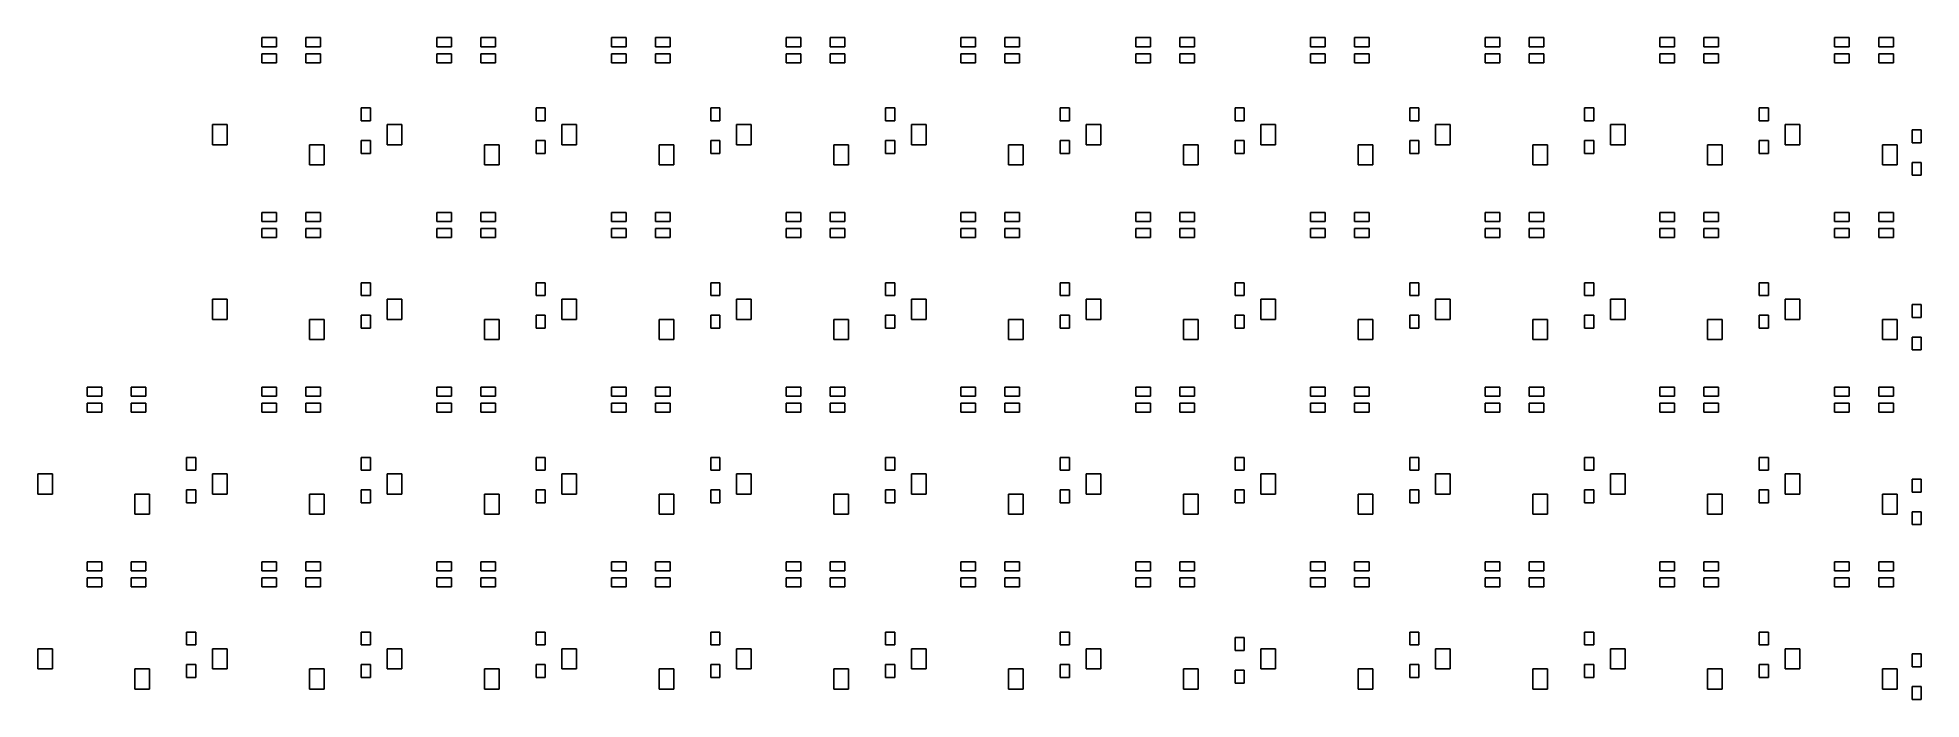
# Model space of a CAD drawing. Extents: x 33 to 239, y -108 to -35.
import ezdxf

# ---------------------------------------------------------------- set-up
doc = ezdxf.new("R2010")
doc.units = 0
doc.layers.add('BLACK', color=7, linetype='CONTINUOUS')

msp = doc.modelspace()

# ---------------------------------------------------------------- linework, layer by layer
at = {"layer": 'BLACK', "linetype": 'CONTINUOUS'}
for p, q in [((57.9, -36.425), (57.9, -35.425)), ((57.9, -35.425), (59.5, -35.425)), ((59.5, -36.425), (57.9, -36.425)), ((59.5, -35.425), (59.5, -36.425)), ((62.7, -36.425), (62.7, -35.425)), ((62.7, -35.425), (64.3, -35.425)), ((64.3, -36.425), (62.7, -36.425)), ((64.3, -35.425), (64.3, -36.425)), ((76.95, -36.425), (76.95, -35.425)), ((76.95, -35.425), (78.55, -35.425)), ((78.55, -36.425), (76.95, -36.425)), ((78.55, -35.425), (78.55, -36.425)), ((81.75, -36.425), (81.75, -35.425)), ((81.75, -35.425), (83.35, -35.425)), ((83.35, -36.425), (81.75, -36.425)), ((83.35, -35.425), (83.35, -36.425)), ((96, -36.425), (96, -35.425)), ((96, -35.425), (97.6, -35.425)), ((97.6, -36.425), (96, -36.425)), ((97.6, -35.425), (97.6, -36.425)), ((100.8, -36.425), (100.8, -35.425)), ((100.8, -35.425), (102.4, -35.425)), ((102.4, -36.425), (100.8, -36.425)), ((102.4, -35.425), (102.4, -36.425)), ((115.05, -36.425), (115.05, -35.425)), ((115.05, -35.425), (116.65, -35.425)), ((116.65, -36.425), (115.05, -36.425)), ((116.65, -35.425), (116.65, -36.425)), ((119.85, -36.425), (119.85, -35.425)), ((119.85, -35.425), (121.45, -35.425)), ((121.45, -36.425), (119.85, -36.425)), ((121.45, -35.425), (121.45, -36.425)), ((134.1, -36.425), (134.1, -35.425)), ((134.1, -35.425), (135.7, -35.425)), ((135.7, -36.425), (134.1, -36.425)), ((135.7, -35.425), (135.7, -36.425)), ((138.9, -36.425), (138.9, -35.425)), ((138.9, -35.425), (140.5, -35.425)), ((140.5, -36.425), (138.9, -36.425)), ((140.5, -35.425), (140.5, -36.425)), ((153.15, -36.425), (153.15, -35.425)), ((153.15, -35.425), (154.75, -35.425)), ((154.75, -36.425), (153.15, -36.425)), ((154.75, -35.425), (154.75, -36.425)), ((157.95, -36.425), (157.95, -35.425)), ((157.95, -35.425), (159.55, -35.425)), ((159.55, -36.425), (157.95, -36.425)), ((159.55, -35.425), (159.55, -36.425)), ((172.2, -36.425), (172.2, -35.425)), ((172.2, -35.425), (173.8, -35.425)), ((173.8, -36.425), (172.2, -36.425)), ((173.8, -35.425), (173.8, -36.425)), ((177, -36.425), (177, -35.425)), ((177, -35.425), (178.6, -35.425)), ((178.6, -36.425), (177, -36.425)), ((178.6, -35.425), (178.6, -36.425)), ((191.25, -36.425), (191.25, -35.425)), ((191.25, -35.425), (192.85, -35.425)), ((192.85, -36.425), (191.25, -36.425)), ((192.85, -35.425), (192.85, -36.425)), ((196.05, -36.425), (196.05, -35.425)), ((196.05, -35.425), (197.65, -35.425)), ((197.65, -36.425), (196.05, -36.425)), ((197.65, -35.425), (197.65, -36.425)), ((210.3, -36.425), (210.3, -35.425)), ((210.3, -35.425), (211.9, -35.425)), ((211.9, -36.425), (210.3, -36.425)), ((211.9, -35.425), (211.9, -36.425)), ((215.1, -36.425), (215.1, -35.425)), ((215.1, -35.425), (216.7, -35.425)), ((216.7, -36.425), (215.1, -36.425)), ((216.7, -35.425), (216.7, -36.425)), ((229.35, -36.425), (229.35, -35.425)), ((229.35, -35.425), (230.95, -35.425)), ((230.95, -36.425), (229.35, -36.425)), ((230.95, -35.425), (230.95, -36.425)), ((234.15, -36.425), (234.15, -35.425)), ((234.15, -35.425), (235.75, -35.425)), ((235.75, -36.425), (234.15, -36.425)), ((235.75, -35.425), (235.75, -36.425)), ((57.9, -38.175), (57.9, -37.175)), ((57.9, -37.175), (59.5, -37.175)), ((59.5, -38.175), (57.9, -38.175)), ((59.5, -37.175), (59.5, -38.175)), ((62.7, -38.175), (62.7, -37.175)), ((62.7, -37.175), (64.3, -37.175)), ((64.3, -38.175), (62.7, -38.175)), ((64.3, -37.175), (64.3, -38.175)), ((76.95, -38.175), (76.95, -37.175)), ((76.95, -37.175), (78.55, -37.175)), ((78.55, -38.175), (76.95, -38.175)), ((78.55, -37.175), (78.55, -38.175)), ((81.75, -38.175), (81.75, -37.175)), ((81.75, -37.175), (83.35, -37.175)), ((83.35, -38.175), (81.75, -38.175)), ((83.35, -37.175), (83.35, -38.175)), ((96, -38.175), (96, -37.175)), ((96, -37.175), (97.6, -37.175)), ((97.6, -38.175), (96, -38.175)), ((97.6, -37.175), (97.6, -38.175)), ((100.8, -38.175), (100.8, -37.175)), ((100.8, -37.175), (102.4, -37.175)), ((102.4, -38.175), (100.8, -38.175)), ((102.4, -37.175), (102.4, -38.175)), ((115.05, -38.175), (115.05, -37.175)), ((115.05, -37.175), (116.65, -37.175)), ((116.65, -38.175), (115.05, -38.175)), ((116.65, -37.175), (116.65, -38.175)), ((119.85, -38.175), (119.85, -37.175)), ((119.85, -37.175), (121.45, -37.175)), ((121.45, -38.175), (119.85, -38.175)), ((121.45, -37.175), (121.45, -38.175)), ((134.1, -38.175), (134.1, -37.175)), ((134.1, -37.175), (135.7, -37.175)), ((135.7, -38.175), (134.1, -38.175)), ((135.7, -37.175), (135.7, -38.175)), ((138.9, -38.175), (138.9, -37.175)), ((138.9, -37.175), (140.5, -37.175)), ((140.5, -38.175), (138.9, -38.175)), ((140.5, -37.175), (140.5, -38.175)), ((153.15, -38.175), (153.15, -37.175)), ((153.15, -37.175), (154.75, -37.175)), ((154.75, -38.175), (153.15, -38.175)), ((154.75, -37.175), (154.75, -38.175)), ((157.95, -38.175), (157.95, -37.175)), ((157.95, -37.175), (159.55, -37.175)), ((159.55, -38.175), (157.95, -38.175)), ((159.55, -37.175), (159.55, -38.175)), ((172.2, -38.175), (172.2, -37.175)), ((172.2, -37.175), (173.8, -37.175)), ((173.8, -38.175), (172.2, -38.175)), ((173.8, -37.175), (173.8, -38.175)), ((177, -38.175), (177, -37.175)), ((177, -37.175), (178.6, -37.175)), ((178.6, -38.175), (177, -38.175)), ((178.6, -37.175), (178.6, -38.175)), ((191.25, -38.175), (191.25, -37.175)), ((191.25, -37.175), (192.85, -37.175)), ((192.85, -38.175), (191.25, -38.175)), ((192.85, -37.175), (192.85, -38.175)), ((196.05, -38.175), (196.05, -37.175)), ((196.05, -37.175), (197.65, -37.175)), ((197.65, -38.175), (196.05, -38.175)), ((197.65, -37.175), (197.65, -38.175)), ((210.3, -38.175), (210.3, -37.175)), ((210.3, -37.175), (211.9, -37.175)), ((211.9, -38.175), (210.3, -38.175)), ((211.9, -37.175), (211.9, -38.175)), ((215.1, -38.175), (215.1, -37.175)), ((215.1, -37.175), (216.7, -37.175)), ((216.7, -38.175), (215.1, -38.175)), ((216.7, -37.175), (216.7, -38.175)), ((229.35, -38.175), (229.35, -37.175)), ((229.35, -37.175), (230.95, -37.175)), ((230.95, -38.175), (229.35, -38.175)), ((230.95, -37.175), (230.95, -38.175)), ((234.15, -38.175), (234.15, -37.175)), ((234.15, -37.175), (235.75, -37.175)), ((235.75, -38.175), (234.15, -38.175)), ((235.75, -37.175), (235.75, -38.175)), ((68.7312, -44.4937), (68.7312, -43.0937)), ((68.7312, -43.0937), (69.7312, -43.0937)), ((69.7312, -43.0937), (69.7312, -44.4937)), ((87.7812, -44.4937), (87.7812, -43.0937)), ((87.7812, -43.0937), (88.7812, -43.0937)), ((88.7812, -43.0937), (88.7812, -44.4937)), ((106.831, -44.4937), (106.831, -43.0937)), ((106.831, -43.0937), (107.831, -43.0937)), ((107.831, -43.0937), (107.831, -44.4937)), ((125.881, -44.4937), (125.881, -43.0937)), ((125.881, -43.0937), (126.881, -43.0937)), ((126.881, -43.0937), (126.881, -44.4937)), ((144.931, -44.4937), (144.931, -43.0937)), ((144.931, -43.0937), (145.931, -43.0937)), ((145.931, -43.0937), (145.931, -44.4937)), ((163.981, -44.4937), (163.981, -43.0937)), ((163.981, -43.0937), (164.981, -43.0937)), ((164.981, -43.0937), (164.981, -44.4937)), ((183.031, -44.4937), (183.031, -43.0937)), ((183.031, -43.0937), (184.031, -43.0937)), ((184.031, -43.0937), (184.031, -44.4937)), ((202.081, -44.4937), (202.081, -43.0937)), ((202.081, -43.0937), (203.081, -43.0937)), ((203.081, -43.0937), (203.081, -44.4937)), ((221.131, -44.4937), (221.131, -43.0937)), ((221.131, -43.0937), (222.131, -43.0937)), ((222.131, -43.0937), (222.131, -44.4937)), ((52.5, -47.1), (52.5, -44.9)), ((52.5, -44.9), (54.1, -44.9)), ((54.1, -44.9), (54.1, -47.1)), ((69.7312, -44.4937), (68.7312, -44.4937)), ((71.55, -47.1), (71.55, -44.9)), ((71.55, -44.9), (73.15, -44.9)), ((73.15, -44.9), (73.15, -47.1)), ((88.7812, -44.4937), (87.7812, -44.4937)), ((90.6, -47.1), (90.6, -44.9)), ((90.6, -44.9), (92.2, -44.9)), ((92.2, -44.9), (92.2, -47.1)), ((107.831, -44.4937), (106.831, -44.4937)), ((109.65, -47.1), (109.65, -44.9)), ((109.65, -44.9), (111.25, -44.9)), ((111.25, -44.9), (111.25, -47.1)), ((126.881, -44.4937), (125.881, -44.4937)), ((128.7, -47.1), (128.7, -44.9)), ((128.7, -44.9), (130.3, -44.9)), ((130.3, -44.9), (130.3, -47.1)), ((145.931, -44.4937), (144.931, -44.4937)), ((147.75, -47.1), (147.75, -44.9)), ((147.75, -44.9), (149.35, -44.9)), ((149.35, -44.9), (149.35, -47.1)), ((164.981, -44.4937), (163.981, -44.4937)), ((166.8, -47.1), (166.8, -44.9)), ((166.8, -44.9), (168.4, -44.9)), ((168.4, -44.9), (168.4, -47.1)), ((184.031, -44.4937), (183.031, -44.4937)), ((185.85, -47.1), (185.85, -44.9)), ((185.85, -44.9), (187.45, -44.9)), ((187.45, -44.9), (187.45, -47.1)), ((203.081, -44.4937), (202.081, -44.4937)), ((204.9, -47.1), (204.9, -44.9)), ((204.9, -44.9), (206.5, -44.9)), ((206.5, -44.9), (206.5, -47.1)), ((222.131, -44.4937), (221.131, -44.4937)), ((223.95, -47.1), (223.95, -44.9)), ((223.95, -44.9), (225.55, -44.9)), ((225.55, -44.9), (225.55, -47.1)), ((54.1, -47.1), (52.5, -47.1)), ((63.1, -49.3), (63.1, -47.1)), ((63.1, -47.1), (64.7, -47.1)), ((64.7, -47.1), (64.7, -49.3)), ((68.7312, -48.0437), (68.7312, -46.6437)), ((68.7312, -46.6437), (69.7312, -46.6437)), ((69.7312, -46.6437), (69.7312, -48.0437)), ((73.15, -47.1), (71.55, -47.1)), ((82.15, -49.3), (82.15, -47.1)), ((82.15, -47.1), (83.75, -47.1)), ((83.75, -47.1), (83.75, -49.3)), ((87.7812, -48.0437), (87.7812, -46.6437)), ((87.7812, -46.6437), (88.7812, -46.6437)), ((88.7812, -46.6437), (88.7812, -48.0437)), ((92.2, -47.1), (90.6, -47.1)), ((101.2, -49.3), (101.2, -47.1)), ((101.2, -47.1), (102.8, -47.1)), ((102.8, -47.1), (102.8, -49.3)), ((106.831, -48.0437), (106.831, -46.6437)), ((106.831, -46.6437), (107.831, -46.6437)), ((107.831, -46.6437), (107.831, -48.0437)), ((111.25, -47.1), (109.65, -47.1)), ((120.25, -49.3), (120.25, -47.1)), ((120.25, -47.1), (121.85, -47.1)), ((121.85, -47.1), (121.85, -49.3)), ((125.881, -48.0437), (125.881, -46.6437)), ((125.881, -46.6437), (126.881, -46.6437)), ((126.881, -46.6437), (126.881, -48.0437)), ((130.3, -47.1), (128.7, -47.1)), ((139.3, -49.3), (139.3, -47.1)), ((139.3, -47.1), (140.9, -47.1)), ((140.9, -47.1), (140.9, -49.3)), ((144.931, -48.0437), (144.931, -46.6437)), ((144.931, -46.6437), (145.931, -46.6437)), ((145.931, -46.6437), (145.931, -48.0437)), ((149.35, -47.1), (147.75, -47.1)), ((158.35, -49.3), (158.35, -47.1)), ((158.35, -47.1), (159.95, -47.1)), ((159.95, -47.1), (159.95, -49.3)), ((163.981, -48.0437), (163.981, -46.6437)), ((163.981, -46.6437), (164.981, -46.6437)), ((164.981, -46.6437), (164.981, -48.0437)), ((168.4, -47.1), (166.8, -47.1)), ((177.4, -49.3), (177.4, -47.1)), ((177.4, -47.1), (179, -47.1)), ((179, -47.1), (179, -49.3)), ((183.031, -48.0437), (183.031, -46.6437)), ((183.031, -46.6437), (184.031, -46.6437)), ((184.031, -46.6437), (184.031, -48.0437)), ((187.45, -47.1), (185.85, -47.1)), ((196.45, -49.3), (196.45, -47.1)), ((196.45, -47.1), (198.05, -47.1)), ((198.05, -47.1), (198.05, -49.3)), ((202.081, -48.0437), (202.081, -46.6437)), ((202.081, -46.6437), (203.081, -46.6437)), ((203.081, -46.6437), (203.081, -48.0437)), ((206.5, -47.1), (204.9, -47.1)), ((215.5, -49.3), (215.5, -47.1)), ((215.5, -47.1), (217.1, -47.1)), ((217.1, -47.1), (217.1, -49.3)), ((221.131, -48.0437), (221.131, -46.6437)), ((221.131, -46.6437), (222.131, -46.6437)), ((222.131, -46.6437), (222.131, -48.0437)), ((225.55, -47.1), (223.95, -47.1)), ((234.55, -49.3), (234.55, -47.1)), ((234.55, -47.1), (236.15, -47.1)), ((236.15, -47.1), (236.15, -49.3)), ((237.8, -46.875), (237.8, -45.475)), ((237.8, -45.475), (238.8, -45.475)), ((238.8, -46.875), (237.8, -46.875)), ((238.8, -45.475), (238.8, -46.875)), ((69.7312, -48.0437), (68.7312, -48.0437)), ((88.7812, -48.0437), (87.7812, -48.0437)), ((107.831, -48.0437), (106.831, -48.0437)), ((126.881, -48.0437), (125.881, -48.0437)), ((145.931, -48.0437), (144.931, -48.0437)), ((164.981, -48.0437), (163.981, -48.0437)), ((184.031, -48.0437), (183.031, -48.0437)), ((203.081, -48.0437), (202.081, -48.0437)), ((222.131, -48.0437), (221.131, -48.0437)), ((237.8, -50.425), (237.8, -49.025)), ((237.8, -49.025), (238.8, -49.025)), ((238.8, -49.025), (238.8, -50.425)), ((64.7, -49.3), (63.1, -49.3)), ((83.75, -49.3), (82.15, -49.3)), ((102.8, -49.3), (101.2, -49.3)), ((121.85, -49.3), (120.25, -49.3)), ((140.9, -49.3), (139.3, -49.3)), ((159.95, -49.3), (158.35, -49.3)), ((179, -49.3), (177.4, -49.3)), ((198.05, -49.3), (196.45, -49.3)), ((217.1, -49.3), (215.5, -49.3)), ((236.15, -49.3), (234.55, -49.3)), ((238.8, -50.425), (237.8, -50.425)), ((57.9, -55.475), (57.9, -54.475)), ((57.9, -54.475), (59.5, -54.475)), ((59.5, -54.475), (59.5, -55.475)), ((62.7, -55.475), (62.7, -54.475)), ((62.7, -54.475), (64.3, -54.475)), ((64.3, -54.475), (64.3, -55.475)), ((76.95, -55.475), (76.95, -54.475)), ((76.95, -54.475), (78.55, -54.475)), ((78.55, -54.475), (78.55, -55.475)), ((81.75, -55.475), (81.75, -54.475)), ((81.75, -54.475), (83.35, -54.475)), ((83.35, -54.475), (83.35, -55.475)), ((96, -55.475), (96, -54.475)), ((96, -54.475), (97.6, -54.475)), ((97.6, -54.475), (97.6, -55.475)), ((100.8, -55.475), (100.8, -54.475)), ((100.8, -54.475), (102.4, -54.475)), ((102.4, -54.475), (102.4, -55.475)), ((115.05, -55.475), (115.05, -54.475)), ((115.05, -54.475), (116.65, -54.475)), ((116.65, -54.475), (116.65, -55.475)), ((119.85, -55.475), (119.85, -54.475)), ((119.85, -54.475), (121.45, -54.475)), ((121.45, -54.475), (121.45, -55.475)), ((134.1, -55.475), (134.1, -54.475)), ((134.1, -54.475), (135.7, -54.475)), ((135.7, -54.475), (135.7, -55.475)), ((138.9, -55.475), (138.9, -54.475)), ((138.9, -54.475), (140.5, -54.475)), ((140.5, -54.475), (140.5, -55.475)), ((153.15, -55.475), (153.15, -54.475)), ((153.15, -54.475), (154.75, -54.475)), ((154.75, -54.475), (154.75, -55.475)), ((157.95, -55.475), (157.95, -54.475)), ((157.95, -54.475), (159.55, -54.475)), ((159.55, -54.475), (159.55, -55.475)), ((172.2, -55.475), (172.2, -54.475)), ((172.2, -54.475), (173.8, -54.475)), ((173.8, -54.475), (173.8, -55.475)), ((177, -55.475), (177, -54.475)), ((177, -54.475), (178.6, -54.475)), ((178.6, -54.475), (178.6, -55.475)), ((191.25, -55.475), (191.25, -54.475)), ((191.25, -54.475), (192.85, -54.475)), ((192.85, -54.475), (192.85, -55.475)), ((196.05, -55.475), (196.05, -54.475)), ((196.05, -54.475), (197.65, -54.475)), ((197.65, -54.475), (197.65, -55.475)), ((210.3, -55.475), (210.3, -54.475)), ((210.3, -54.475), (211.9, -54.475)), ((211.9, -54.475), (211.9, -55.475)), ((215.1, -55.475), (215.1, -54.475)), ((215.1, -54.475), (216.7, -54.475)), ((216.7, -54.475), (216.7, -55.475)), ((229.35, -55.475), (229.35, -54.475)), ((229.35, -54.475), (230.95, -54.475)), ((230.95, -54.475), (230.95, -55.475)), ((234.15, -55.475), (234.15, -54.475)), ((234.15, -54.475), (235.75, -54.475)), ((235.75, -54.475), (235.75, -55.475)), ((59.5, -55.475), (57.9, -55.475)), ((57.9, -57.225), (57.9, -56.225)), ((57.9, -56.225), (59.5, -56.225)), ((59.5, -57.225), (57.9, -57.225)), ((59.5, -56.225), (59.5, -57.225)), ((64.3, -55.475), (62.7, -55.475)), ((62.7, -57.225), (62.7, -56.225)), ((62.7, -56.225), (64.3, -56.225)), ((64.3, -57.225), (62.7, -57.225)), ((64.3, -56.225), (64.3, -57.225)), ((78.55, -55.475), (76.95, -55.475)), ((76.95, -57.225), (76.95, -56.225)), ((76.95, -56.225), (78.55, -56.225)), ((78.55, -57.225), (76.95, -57.225)), ((78.55, -56.225), (78.55, -57.225)), ((83.35, -55.475), (81.75, -55.475)), ((81.75, -57.225), (81.75, -56.225)), ((81.75, -56.225), (83.35, -56.225)), ((83.35, -57.225), (81.75, -57.225)), ((83.35, -56.225), (83.35, -57.225)), ((97.6, -55.475), (96, -55.475)), ((96, -57.225), (96, -56.225)), ((96, -56.225), (97.6, -56.225)), ((97.6, -57.225), (96, -57.225)), ((97.6, -56.225), (97.6, -57.225)), ((102.4, -55.475), (100.8, -55.475)), ((100.8, -57.225), (100.8, -56.225)), ((100.8, -56.225), (102.4, -56.225)), ((102.4, -57.225), (100.8, -57.225)), ((102.4, -56.225), (102.4, -57.225)), ((116.65, -55.475), (115.05, -55.475)), ((115.05, -57.225), (115.05, -56.225)), ((115.05, -56.225), (116.65, -56.225)), ((116.65, -57.225), (115.05, -57.225)), ((116.65, -56.225), (116.65, -57.225)), ((121.45, -55.475), (119.85, -55.475)), ((119.85, -57.225), (119.85, -56.225)), ((119.85, -56.225), (121.45, -56.225)), ((121.45, -57.225), (119.85, -57.225)), ((121.45, -56.225), (121.45, -57.225)), ((135.7, -55.475), (134.1, -55.475)), ((134.1, -57.225), (134.1, -56.225)), ((134.1, -56.225), (135.7, -56.225)), ((135.7, -57.225), (134.1, -57.225)), ((135.7, -56.225), (135.7, -57.225)), ((140.5, -55.475), (138.9, -55.475)), ((138.9, -57.225), (138.9, -56.225)), ((138.9, -56.225), (140.5, -56.225)), ((140.5, -57.225), (138.9, -57.225)), ((140.5, -56.225), (140.5, -57.225)), ((154.75, -55.475), (153.15, -55.475)), ((153.15, -57.225), (153.15, -56.225)), ((153.15, -56.225), (154.75, -56.225)), ((154.75, -57.225), (153.15, -57.225)), ((154.75, -56.225), (154.75, -57.225)), ((159.55, -55.475), (157.95, -55.475)), ((157.95, -57.225), (157.95, -56.225)), ((157.95, -56.225), (159.55, -56.225)), ((159.55, -57.225), (157.95, -57.225)), ((159.55, -56.225), (159.55, -57.225)), ((173.8, -55.475), (172.2, -55.475)), ((172.2, -57.225), (172.2, -56.225)), ((172.2, -56.225), (173.8, -56.225)), ((173.8, -57.225), (172.2, -57.225)), ((173.8, -56.225), (173.8, -57.225)), ((178.6, -55.475), (177, -55.475)), ((177, -57.225), (177, -56.225)), ((177, -56.225), (178.6, -56.225)), ((178.6, -57.225), (177, -57.225)), ((178.6, -56.225), (178.6, -57.225)), ((192.85, -55.475), (191.25, -55.475)), ((191.25, -57.225), (191.25, -56.225)), ((191.25, -56.225), (192.85, -56.225)), ((192.85, -57.225), (191.25, -57.225)), ((192.85, -56.225), (192.85, -57.225)), ((197.65, -55.475), (196.05, -55.475)), ((196.05, -57.225), (196.05, -56.225)), ((196.05, -56.225), (197.65, -56.225)), ((197.65, -57.225), (196.05, -57.225)), ((197.65, -56.225), (197.65, -57.225)), ((211.9, -55.475), (210.3, -55.475)), ((210.3, -57.225), (210.3, -56.225)), ((210.3, -56.225), (211.9, -56.225)), ((211.9, -57.225), (210.3, -57.225)), ((211.9, -56.225), (211.9, -57.225)), ((216.7, -55.475), (215.1, -55.475)), ((215.1, -57.225), (215.1, -56.225)), ((215.1, -56.225), (216.7, -56.225)), ((216.7, -57.225), (215.1, -57.225)), ((216.7, -56.225), (216.7, -57.225)), ((230.95, -55.475), (229.35, -55.475)), ((229.35, -57.225), (229.35, -56.225)), ((229.35, -56.225), (230.95, -56.225)), ((230.95, -57.225), (229.35, -57.225)), ((230.95, -56.225), (230.95, -57.225)), ((235.75, -55.475), (234.15, -55.475)), ((234.15, -57.225), (234.15, -56.225)), ((234.15, -56.225), (235.75, -56.225)), ((235.75, -57.225), (234.15, -57.225)), ((235.75, -56.225), (235.75, -57.225)), ((68.7312, -63.5437), (68.7312, -62.1437)), ((68.7312, -62.1437), (69.7312, -62.1437)), ((69.7312, -63.5437), (68.7312, -63.5437)), ((69.7312, -62.1437), (69.7312, -63.5437)), ((87.7812, -63.5437), (87.7812, -62.1437)), ((87.7812, -62.1437), (88.7812, -62.1437)), ((88.7812, -63.5437), (87.7812, -63.5437)), ((88.7812, -62.1437), (88.7812, -63.5437)), ((106.831, -63.5437), (106.831, -62.1437)), ((106.831, -62.1437), (107.831, -62.1437)), ((107.831, -63.5437), (106.831, -63.5437)), ((107.831, -62.1437), (107.831, -63.5437)), ((125.881, -63.5437), (125.881, -62.1437)), ((125.881, -62.1437), (126.881, -62.1437)), ((126.881, -63.5437), (125.881, -63.5437)), ((126.881, -62.1437), (126.881, -63.5437)), ((144.931, -63.5437), (144.931, -62.1437)), ((144.931, -62.1437), (145.931, -62.1437)), ((145.931, -63.5437), (144.931, -63.5437)), ((145.931, -62.1437), (145.931, -63.5437)), ((163.981, -63.5437), (163.981, -62.1437)), ((163.981, -62.1437), (164.981, -62.1437)), ((164.981, -63.5437), (163.981, -63.5437)), ((164.981, -62.1437), (164.981, -63.5437)), ((183.031, -63.5437), (183.031, -62.1437)), ((183.031, -62.1437), (184.031, -62.1437)), ((184.031, -63.5437), (183.031, -63.5437)), ((184.031, -62.1437), (184.031, -63.5437)), ((202.081, -63.5437), (202.081, -62.1437)), ((202.081, -62.1437), (203.081, -62.1437)), ((203.081, -63.5437), (202.081, -63.5437)), ((203.081, -62.1437), (203.081, -63.5437)), ((221.131, -63.5437), (221.131, -62.1437)), ((221.131, -62.1437), (222.131, -62.1437)), ((222.131, -63.5437), (221.131, -63.5437)), ((222.131, -62.1437), (222.131, -63.5437)), ((52.5, -66.15), (52.5, -63.95)), ((52.5, -63.95), (54.1, -63.95)), ((54.1, -63.95), (54.1, -66.15)), ((68.7312, -67.0937), (68.7312, -65.6937)), ((68.7312, -65.6937), (69.7312, -65.6937)), ((69.7312, -65.6937), (69.7312, -67.0937)), ((71.55, -66.15), (71.55, -63.95)), ((71.55, -63.95), (73.15, -63.95)), ((73.15, -63.95), (73.15, -66.15)), ((87.7812, -67.0937), (87.7812, -65.6937)), ((87.7812, -65.6937), (88.7812, -65.6937)), ((88.7812, -65.6937), (88.7812, -67.0937)), ((90.6, -66.15), (90.6, -63.95)), ((90.6, -63.95), (92.2, -63.95)), ((92.2, -63.95), (92.2, -66.15)), ((106.831, -67.0937), (106.831, -65.6937)), ((106.831, -65.6937), (107.831, -65.6937)), ((107.831, -65.6937), (107.831, -67.0937)), ((109.65, -66.15), (109.65, -63.95)), ((109.65, -63.95), (111.25, -63.95)), ((111.25, -63.95), (111.25, -66.15)), ((125.881, -67.0937), (125.881, -65.6937)), ((125.881, -65.6937), (126.881, -65.6937)), ((126.881, -65.6937), (126.881, -67.0937)), ((128.7, -66.15), (128.7, -63.95)), ((128.7, -63.95), (130.3, -63.95)), ((130.3, -63.95), (130.3, -66.15)), ((144.931, -67.0937), (144.931, -65.6937)), ((144.931, -65.6937), (145.931, -65.6937)), ((145.931, -65.6937), (145.931, -67.0937)), ((147.75, -66.15), (147.75, -63.95)), ((147.75, -63.95), (149.35, -63.95)), ((149.35, -63.95), (149.35, -66.15)), ((163.981, -67.0937), (163.981, -65.6937)), ((163.981, -65.6937), (164.981, -65.6937)), ((164.981, -65.6937), (164.981, -67.0937)), ((166.8, -66.15), (166.8, -63.95)), ((166.8, -63.95), (168.4, -63.95)), ((168.4, -63.95), (168.4, -66.15)), ((183.031, -67.0937), (183.031, -65.6937)), ((183.031, -65.6937), (184.031, -65.6937)), ((184.031, -65.6937), (184.031, -67.0937)), ((185.85, -66.15), (185.85, -63.95)), ((185.85, -63.95), (187.45, -63.95)), ((187.45, -63.95), (187.45, -66.15)), ((202.081, -67.0937), (202.081, -65.6937)), ((202.081, -65.6937), (203.081, -65.6937)), ((203.081, -65.6937), (203.081, -67.0937)), ((204.9, -66.15), (204.9, -63.95)), ((204.9, -63.95), (206.5, -63.95)), ((206.5, -63.95), (206.5, -66.15)), ((221.131, -67.0937), (221.131, -65.6937)), ((221.131, -65.6937), (222.131, -65.6937)), ((222.131, -65.6937), (222.131, -67.0937)), ((223.95, -66.15), (223.95, -63.95)), ((223.95, -63.95), (225.55, -63.95)), ((225.55, -63.95), (225.55, -66.15)), ((237.8, -65.925), (237.8, -64.525)), ((237.8, -64.525), (238.8, -64.525)), ((238.8, -64.525), (238.8, -65.925)), ((54.1, -66.15), (52.5, -66.15)), ((63.1, -68.35), (63.1, -66.15)), ((63.1, -66.15), (64.7, -66.15)), ((64.7, -66.15), (64.7, -68.35)), ((69.7312, -67.0937), (68.7312, -67.0937)), ((73.15, -66.15), (71.55, -66.15)), ((82.15, -68.35), (82.15, -66.15)), ((82.15, -66.15), (83.75, -66.15)), ((83.75, -66.15), (83.75, -68.35)), ((88.7812, -67.0937), (87.7812, -67.0937)), ((92.2, -66.15), (90.6, -66.15)), ((101.2, -68.35), (101.2, -66.15)), ((101.2, -66.15), (102.8, -66.15)), ((102.8, -66.15), (102.8, -68.35)), ((107.831, -67.0937), (106.831, -67.0937)), ((111.25, -66.15), (109.65, -66.15)), ((120.25, -68.35), (120.25, -66.15)), ((120.25, -66.15), (121.85, -66.15)), ((121.85, -66.15), (121.85, -68.35)), ((126.881, -67.0937), (125.881, -67.0937)), ((130.3, -66.15), (128.7, -66.15)), ((139.3, -68.35), (139.3, -66.15)), ((139.3, -66.15), (140.9, -66.15)), ((140.9, -66.15), (140.9, -68.35)), ((145.931, -67.0937), (144.931, -67.0937)), ((149.35, -66.15), (147.75, -66.15)), ((158.35, -68.35), (158.35, -66.15)), ((158.35, -66.15), (159.95, -66.15)), ((159.95, -66.15), (159.95, -68.35)), ((164.981, -67.0937), (163.981, -67.0937)), ((168.4, -66.15), (166.8, -66.15)), ((177.4, -68.35), (177.4, -66.15)), ((177.4, -66.15), (179, -66.15)), ((179, -66.15), (179, -68.35)), ((184.031, -67.0937), (183.031, -67.0937)), ((187.45, -66.15), (185.85, -66.15)), ((196.45, -68.35), (196.45, -66.15)), ((196.45, -66.15), (198.05, -66.15)), ((198.05, -66.15), (198.05, -68.35)), ((203.081, -67.0937), (202.081, -67.0937)), ((206.5, -66.15), (204.9, -66.15)), ((215.5, -68.35), (215.5, -66.15)), ((215.5, -66.15), (217.1, -66.15)), ((217.1, -66.15), (217.1, -68.35)), ((222.131, -67.0937), (221.131, -67.0937)), ((225.55, -66.15), (223.95, -66.15)), ((234.55, -68.35), (234.55, -66.15)), ((234.55, -66.15), (236.15, -66.15)), ((236.15, -66.15), (236.15, -68.35)), ((238.8, -65.925), (237.8, -65.925)), ((64.7, -68.35), (63.1, -68.35)), ((83.75, -68.35), (82.15, -68.35)), ((102.8, -68.35), (101.2, -68.35)), ((121.85, -68.35), (120.25, -68.35)), ((140.9, -68.35), (139.3, -68.35)), ((159.95, -68.35), (158.35, -68.35)), ((179, -68.35), (177.4, -68.35)), ((198.05, -68.35), (196.45, -68.35)), ((217.1, -68.35), (215.5, -68.35)), ((236.15, -68.35), (234.55, -68.35)), ((237.8, -69.475), (237.8, -68.075)), ((237.8, -68.075), (238.8, -68.075)), ((238.8, -69.475), (237.8, -69.475)), ((238.8, -68.075), (238.8, -69.475)), ((38.85, -74.525), (38.85, -73.525)), ((38.85, -73.525), (40.45, -73.525)), ((40.45, -73.525), (40.45, -74.525)), ((43.65, -74.525), (43.65, -73.525)), ((43.65, -73.525), (45.25, -73.525)), ((45.25, -73.525), (45.25, -74.525)), ((57.9, -74.525), (57.9, -73.525)), ((57.9, -73.525), (59.5, -73.525)), ((59.5, -73.525), (59.5, -74.525)), ((62.7, -74.525), (62.7, -73.525)), ((62.7, -73.525), (64.3, -73.525)), ((64.3, -73.525), (64.3, -74.525)), ((76.95, -74.525), (76.95, -73.525)), ((76.95, -73.525), (78.55, -73.525)), ((78.55, -73.525), (78.55, -74.525)), ((81.75, -74.525), (81.75, -73.525)), ((81.75, -73.525), (83.35, -73.525)), ((83.35, -73.525), (83.35, -74.525)), ((96, -74.525), (96, -73.525)), ((96, -73.525), (97.6, -73.525)), ((97.6, -73.525), (97.6, -74.525)), ((100.8, -74.525), (100.8, -73.525)), ((100.8, -73.525), (102.4, -73.525)), ((102.4, -73.525), (102.4, -74.525)), ((115.05, -74.525), (115.05, -73.525)), ((115.05, -73.525), (116.65, -73.525)), ((116.65, -73.525), (116.65, -74.525)), ((119.85, -74.525), (119.85, -73.525)), ((119.85, -73.525), (121.45, -73.525)), ((121.45, -73.525), (121.45, -74.525)), ((134.1, -74.525), (134.1, -73.525)), ((134.1, -73.525), (135.7, -73.525)), ((135.7, -73.525), (135.7, -74.525)), ((138.9, -74.525), (138.9, -73.525)), ((138.9, -73.525), (140.5, -73.525)), ((140.5, -73.525), (140.5, -74.525)), ((153.15, -74.525), (153.15, -73.525)), ((153.15, -73.525), (154.75, -73.525)), ((154.75, -73.525), (154.75, -74.525)), ((157.95, -74.525), (157.95, -73.525)), ((157.95, -73.525), (159.55, -73.525)), ((159.55, -73.525), (159.55, -74.525)), ((172.2, -74.525), (172.2, -73.525)), ((172.2, -73.525), (173.8, -73.525)), ((173.8, -73.525), (173.8, -74.525)), ((177, -74.525), (177, -73.525)), ((177, -73.525), (178.6, -73.525)), ((178.6, -73.525), (178.6, -74.525)), ((191.25, -74.525), (191.25, -73.525)), ((191.25, -73.525), (192.85, -73.525)), ((192.85, -73.525), (192.85, -74.525)), ((196.05, -74.525), (196.05, -73.525)), ((196.05, -73.525), (197.65, -73.525)), ((197.65, -73.525), (197.65, -74.525)), ((210.3, -74.525), (210.3, -73.525)), ((210.3, -73.525), (211.9, -73.525)), ((211.9, -73.525), (211.9, -74.525)), ((215.1, -74.525), (215.1, -73.525)), ((215.1, -73.525), (216.7, -73.525)), ((216.7, -73.525), (216.7, -74.525)), ((229.35, -74.525), (229.35, -73.525)), ((229.35, -73.525), (230.95, -73.525)), ((230.95, -73.525), (230.95, -74.525)), ((234.15, -74.525), (234.15, -73.525)), ((234.15, -73.525), (235.75, -73.525)), ((235.75, -73.525), (235.75, -74.525)), ((40.45, -74.525), (38.85, -74.525)), ((38.85, -76.275), (38.85, -75.275)), ((38.85, -75.275), (40.45, -75.275)), ((40.45, -75.275), (40.45, -76.275)), ((45.25, -74.525), (43.65, -74.525)), ((43.65, -76.275), (43.65, -75.275)), ((43.65, -75.275), (45.25, -75.275)), ((45.25, -75.275), (45.25, -76.275)), ((59.5, -74.525), (57.9, -74.525)), ((57.9, -76.275), (57.9, -75.275)), ((57.9, -75.275), (59.5, -75.275)), ((59.5, -75.275), (59.5, -76.275)), ((64.3, -74.525), (62.7, -74.525)), ((62.7, -76.275), (62.7, -75.275)), ((62.7, -75.275), (64.3, -75.275)), ((64.3, -75.275), (64.3, -76.275)), ((78.55, -74.525), (76.95, -74.525)), ((76.95, -76.275), (76.95, -75.275)), ((76.95, -75.275), (78.55, -75.275)), ((78.55, -75.275), (78.55, -76.275)), ((83.35, -74.525), (81.75, -74.525)), ((81.75, -76.275), (81.75, -75.275)), ((81.75, -75.275), (83.35, -75.275)), ((83.35, -75.275), (83.35, -76.275)), ((97.6, -74.525), (96, -74.525)), ((96, -76.275), (96, -75.275)), ((96, -75.275), (97.6, -75.275)), ((97.6, -75.275), (97.6, -76.275)), ((102.4, -74.525), (100.8, -74.525)), ((100.8, -76.275), (100.8, -75.275)), ((100.8, -75.275), (102.4, -75.275)), ((102.4, -75.275), (102.4, -76.275)), ((116.65, -74.525), (115.05, -74.525)), ((115.05, -76.275), (115.05, -75.275)), ((115.05, -75.275), (116.65, -75.275)), ((116.65, -75.275), (116.65, -76.275)), ((121.45, -74.525), (119.85, -74.525)), ((119.85, -76.275), (119.85, -75.275)), ((119.85, -75.275), (121.45, -75.275)), ((121.45, -75.275), (121.45, -76.275)), ((135.7, -74.525), (134.1, -74.525)), ((134.1, -76.275), (134.1, -75.275)), ((134.1, -75.275), (135.7, -75.275)), ((135.7, -75.275), (135.7, -76.275)), ((140.5, -74.525), (138.9, -74.525)), ((138.9, -76.275), (138.9, -75.275)), ((138.9, -75.275), (140.5, -75.275)), ((140.5, -75.275), (140.5, -76.275)), ((154.75, -74.525), (153.15, -74.525)), ((153.15, -76.275), (153.15, -75.275)), ((153.15, -75.275), (154.75, -75.275)), ((154.75, -75.275), (154.75, -76.275)), ((159.55, -74.525), (157.95, -74.525)), ((157.95, -76.275), (157.95, -75.275)), ((157.95, -75.275), (159.55, -75.275)), ((159.55, -75.275), (159.55, -76.275)), ((173.8, -74.525), (172.2, -74.525)), ((172.2, -76.275), (172.2, -75.275)), ((172.2, -75.275), (173.8, -75.275)), ((173.8, -75.275), (173.8, -76.275)), ((178.6, -74.525), (177, -74.525)), ((177, -76.275), (177, -75.275)), ((177, -75.275), (178.6, -75.275)), ((178.6, -75.275), (178.6, -76.275)), ((192.85, -74.525), (191.25, -74.525)), ((191.25, -76.275), (191.25, -75.275)), ((191.25, -75.275), (192.85, -75.275)), ((192.85, -75.275), (192.85, -76.275)), ((197.65, -74.525), (196.05, -74.525)), ((196.05, -76.275), (196.05, -75.275)), ((196.05, -75.275), (197.65, -75.275)), ((197.65, -75.275), (197.65, -76.275)), ((211.9, -74.525), (210.3, -74.525)), ((210.3, -76.275), (210.3, -75.275)), ((210.3, -75.275), (211.9, -75.275)), ((211.9, -75.275), (211.9, -76.275)), ((216.7, -74.525), (215.1, -74.525)), ((215.1, -76.275), (215.1, -75.275)), ((215.1, -75.275), (216.7, -75.275)), ((216.7, -75.275), (216.7, -76.275)), ((230.95, -74.525), (229.35, -74.525)), ((229.35, -76.275), (229.35, -75.275)), ((229.35, -75.275), (230.95, -75.275)), ((230.95, -75.275), (230.95, -76.275)), ((235.75, -74.525), (234.15, -74.525)), ((234.15, -76.275), (234.15, -75.275)), ((234.15, -75.275), (235.75, -75.275)), ((235.75, -75.275), (235.75, -76.275)), ((40.45, -76.275), (38.85, -76.275)), ((45.25, -76.275), (43.65, -76.275)), ((59.5, -76.275), (57.9, -76.275)), ((64.3, -76.275), (62.7, -76.275)), ((78.55, -76.275), (76.95, -76.275)), ((83.35, -76.275), (81.75, -76.275)), ((97.6, -76.275), (96, -76.275)), ((102.4, -76.275), (100.8, -76.275)), ((116.65, -76.275), (115.05, -76.275)), ((121.45, -76.275), (119.85, -76.275)), ((135.7, -76.275), (134.1, -76.275)), ((140.5, -76.275), (138.9, -76.275)), ((154.75, -76.275), (153.15, -76.275)), ((159.55, -76.275), (157.95, -76.275)), ((173.8, -76.275), (172.2, -76.275)), ((178.6, -76.275), (177, -76.275)), ((192.85, -76.275), (191.25, -76.275)), ((197.65, -76.275), (196.05, -76.275)), ((211.9, -76.275), (210.3, -76.275)), ((216.7, -76.275), (215.1, -76.275)), ((230.95, -76.275), (229.35, -76.275)), ((235.75, -76.275), (234.15, -76.275)), ((49.6812, -82.5937), (49.6812, -81.1937)), ((49.6812, -81.1937), (50.6812, -81.1937)), ((50.6812, -81.1937), (50.6812, -82.5937)), ((68.7312, -82.5937), (68.7312, -81.1937)), ((68.7312, -81.1937), (69.7312, -81.1937)), ((69.7312, -81.1937), (69.7312, -82.5937)), ((87.7812, -82.5937), (87.7812, -81.1937)), ((87.7812, -81.1937), (88.7812, -81.1937)), ((88.7812, -81.1937), (88.7812, -82.5937)), ((106.831, -82.5937), (106.831, -81.1937)), ((106.831, -81.1937), (107.831, -81.1937)), ((107.831, -81.1937), (107.831, -82.5937)), ((125.881, -82.5937), (125.881, -81.1937)), ((125.881, -81.1937), (126.881, -81.1937)), ((126.881, -81.1937), (126.881, -82.5937)), ((144.931, -82.5937), (144.931, -81.1937)), ((144.931, -81.1937), (145.931, -81.1937)), ((145.931, -81.1937), (145.931, -82.5937)), ((163.981, -82.5937), (163.981, -81.1937)), ((163.981, -81.1937), (164.981, -81.1937)), ((164.981, -81.1937), (164.981, -82.5937)), ((183.031, -82.5937), (183.031, -81.1937)), ((183.031, -81.1937), (184.031, -81.1937)), ((184.031, -81.1937), (184.031, -82.5937)), ((202.081, -82.5937), (202.081, -81.1937)), ((202.081, -81.1937), (203.081, -81.1937)), ((203.081, -81.1937), (203.081, -82.5937)), ((221.131, -82.5937), (221.131, -81.1937)), ((221.131, -81.1937), (222.131, -81.1937)), ((222.131, -81.1937), (222.131, -82.5937)), ((33.45, -85.2), (33.45, -83)), ((33.45, -83), (35.05, -83)), ((35.05, -83), (35.05, -85.2)), ((50.6812, -82.5937), (49.6812, -82.5937)), ((52.5, -85.2), (52.5, -83)), ((52.5, -83), (54.1, -83)), ((54.1, -83), (54.1, -85.2)), ((69.7312, -82.5937), (68.7312, -82.5937)), ((71.55, -85.2), (71.55, -83)), ((71.55, -83), (73.15, -83)), ((73.15, -83), (73.15, -85.2)), ((88.7812, -82.5937), (87.7812, -82.5937)), ((90.6, -85.2), (90.6, -83)), ((90.6, -83), (92.2, -83)), ((92.2, -83), (92.2, -85.2)), ((107.831, -82.5937), (106.831, -82.5937)), ((109.65, -85.2), (109.65, -83)), ((109.65, -83), (111.25, -83)), ((111.25, -83), (111.25, -85.2)), ((126.881, -82.5937), (125.881, -82.5937)), ((128.7, -85.2), (128.7, -83)), ((128.7, -83), (130.3, -83)), ((130.3, -83), (130.3, -85.2)), ((145.931, -82.5937), (144.931, -82.5937)), ((147.75, -85.2), (147.75, -83)), ((147.75, -83), (149.35, -83)), ((149.35, -83), (149.35, -85.2)), ((164.981, -82.5937), (163.981, -82.5937)), ((166.8, -85.2), (166.8, -83)), ((166.8, -83), (168.4, -83)), ((168.4, -83), (168.4, -85.2)), ((184.031, -82.5937), (183.031, -82.5937)), ((185.85, -85.2), (185.85, -83)), ((185.85, -83), (187.45, -83)), ((187.45, -83), (187.45, -85.2)), ((203.081, -82.5937), (202.081, -82.5937)), ((204.9, -85.2), (204.9, -83)), ((204.9, -83), (206.5, -83)), ((206.5, -83), (206.5, -85.2)), ((222.131, -82.5937), (221.131, -82.5937)), ((223.95, -85.2), (223.95, -83)), ((223.95, -83), (225.55, -83)), ((225.55, -83), (225.55, -85.2)), ((237.8, -84.975), (237.8, -83.575)), ((237.8, -83.575), (238.8, -83.575)), ((238.8, -83.575), (238.8, -84.975)), ((35.05, -85.2), (33.45, -85.2)), ((44.05, -87.4), (44.05, -85.2)), ((44.05, -85.2), (45.65, -85.2)), ((45.65, -85.2), (45.65, -87.4)), ((49.6812, -86.1437), (49.6812, -84.7437)), ((49.6812, -84.7437), (50.6812, -84.7437)), ((50.6812, -86.1437), (49.6812, -86.1437)), ((50.6812, -84.7437), (50.6812, -86.1437)), ((54.1, -85.2), (52.5, -85.2)), ((63.1, -87.4), (63.1, -85.2)), ((63.1, -85.2), (64.7, -85.2)), ((64.7, -85.2), (64.7, -87.4)), ((68.7312, -86.1437), (68.7312, -84.7437)), ((68.7312, -84.7437), (69.7312, -84.7437)), ((69.7312, -86.1437), (68.7312, -86.1437)), ((69.7312, -84.7437), (69.7312, -86.1437)), ((73.15, -85.2), (71.55, -85.2)), ((82.15, -87.4), (82.15, -85.2)), ((82.15, -85.2), (83.75, -85.2)), ((83.75, -85.2), (83.75, -87.4)), ((87.7812, -86.1437), (87.7812, -84.7437)), ((87.7812, -84.7437), (88.7812, -84.7437)), ((88.7812, -86.1437), (87.7812, -86.1437)), ((88.7812, -84.7437), (88.7812, -86.1437)), ((92.2, -85.2), (90.6, -85.2)), ((101.2, -87.4), (101.2, -85.2)), ((101.2, -85.2), (102.8, -85.2)), ((102.8, -85.2), (102.8, -87.4)), ((106.831, -86.1437), (106.831, -84.7437)), ((106.831, -84.7437), (107.831, -84.7437)), ((107.831, -86.1437), (106.831, -86.1437)), ((107.831, -84.7437), (107.831, -86.1437)), ((111.25, -85.2), (109.65, -85.2)), ((120.25, -87.4), (120.25, -85.2)), ((120.25, -85.2), (121.85, -85.2)), ((121.85, -85.2), (121.85, -87.4)), ((125.881, -86.1437), (125.881, -84.7437)), ((125.881, -84.7437), (126.881, -84.7437)), ((126.881, -86.1437), (125.881, -86.1437)), ((126.881, -84.7437), (126.881, -86.1437)), ((130.3, -85.2), (128.7, -85.2)), ((139.3, -87.4), (139.3, -85.2)), ((139.3, -85.2), (140.9, -85.2)), ((140.9, -85.2), (140.9, -87.4)), ((144.931, -86.1437), (144.931, -84.7437)), ((144.931, -84.7437), (145.931, -84.7437)), ((145.931, -86.1437), (144.931, -86.1437)), ((145.931, -84.7437), (145.931, -86.1437)), ((149.35, -85.2), (147.75, -85.2)), ((158.35, -87.4), (158.35, -85.2)), ((158.35, -85.2), (159.95, -85.2)), ((159.95, -85.2), (159.95, -87.4)), ((163.981, -86.1437), (163.981, -84.7437)), ((163.981, -84.7437), (164.981, -84.7437)), ((164.981, -86.1437), (163.981, -86.1437)), ((164.981, -84.7437), (164.981, -86.1437)), ((168.4, -85.2), (166.8, -85.2)), ((177.4, -87.4), (177.4, -85.2)), ((177.4, -85.2), (179, -85.2)), ((179, -85.2), (179, -87.4)), ((183.031, -86.1437), (183.031, -84.7437)), ((183.031, -84.7437), (184.031, -84.7437)), ((184.031, -86.1437), (183.031, -86.1437)), ((184.031, -84.7437), (184.031, -86.1437)), ((187.45, -85.2), (185.85, -85.2)), ((196.45, -87.4), (196.45, -85.2)), ((196.45, -85.2), (198.05, -85.2)), ((198.05, -85.2), (198.05, -87.4)), ((202.081, -86.1437), (202.081, -84.7437)), ((202.081, -84.7437), (203.081, -84.7437)), ((203.081, -86.1437), (202.081, -86.1437)), ((203.081, -84.7437), (203.081, -86.1437)), ((206.5, -85.2), (204.9, -85.2)), ((215.5, -87.4), (215.5, -85.2)), ((215.5, -85.2), (217.1, -85.2)), ((217.1, -85.2), (217.1, -87.4)), ((221.131, -86.1437), (221.131, -84.7437)), ((221.131, -84.7437), (222.131, -84.7437)), ((222.131, -86.1437), (221.131, -86.1437)), ((222.131, -84.7437), (222.131, -86.1437)), ((225.55, -85.2), (223.95, -85.2)), ((234.55, -87.4), (234.55, -85.2)), ((234.55, -85.2), (236.15, -85.2)), ((236.15, -85.2), (236.15, -87.4)), ((238.8, -84.975), (237.8, -84.975)), ((45.65, -87.4), (44.05, -87.4)), ((64.7, -87.4), (63.1, -87.4)), ((83.75, -87.4), (82.15, -87.4)), ((102.8, -87.4), (101.2, -87.4)), ((121.85, -87.4), (120.25, -87.4)), ((140.9, -87.4), (139.3, -87.4)), ((159.95, -87.4), (158.35, -87.4)), ((179, -87.4), (177.4, -87.4)), ((198.05, -87.4), (196.45, -87.4)), ((217.1, -87.4), (215.5, -87.4)), ((236.15, -87.4), (234.55, -87.4)), ((237.8, -88.525), (237.8, -87.125)), ((237.8, -87.125), (238.8, -87.125)), ((238.8, -87.125), (238.8, -88.525)), ((238.8, -88.525), (237.8, -88.525)), ((38.85, -93.575), (38.85, -92.575)), ((38.85, -92.575), (40.45, -92.575)), ((40.45, -93.575), (38.85, -93.575)), ((38.85, -95.325), (38.85, -94.325)), ((38.85, -94.325), (40.45, -94.325)), ((40.45, -92.575), (40.45, -93.575)), ((40.45, -94.325), (40.45, -95.325)), ((43.65, -93.575), (43.65, -92.575)), ((43.65, -92.575), (45.25, -92.575)), ((45.25, -93.575), (43.65, -93.575)), ((43.65, -95.325), (43.65, -94.325)), ((43.65, -94.325), (45.25, -94.325)), ((45.25, -92.575), (45.25, -93.575)), ((45.25, -94.325), (45.25, -95.325)), ((57.9, -93.575), (57.9, -92.575)), ((57.9, -92.575), (59.5, -92.575)), ((59.5, -93.575), (57.9, -93.575)), ((57.9, -95.325), (57.9, -94.325)), ((57.9, -94.325), (59.5, -94.325)), ((59.5, -92.575), (59.5, -93.575)), ((59.5, -94.325), (59.5, -95.325)), ((62.7, -93.575), (62.7, -92.575)), ((62.7, -92.575), (64.3, -92.575)), ((64.3, -93.575), (62.7, -93.575)), ((62.7, -95.325), (62.7, -94.325)), ((62.7, -94.325), (64.3, -94.325)), ((64.3, -92.575), (64.3, -93.575)), ((64.3, -94.325), (64.3, -95.325)), ((76.95, -93.575), (76.95, -92.575)), ((76.95, -92.575), (78.55, -92.575)), ((78.55, -93.575), (76.95, -93.575)), ((76.95, -95.325), (76.95, -94.325)), ((76.95, -94.325), (78.55, -94.325)), ((78.55, -92.575), (78.55, -93.575)), ((78.55, -94.325), (78.55, -95.325)), ((81.75, -93.575), (81.75, -92.575)), ((81.75, -92.575), (83.35, -92.575)), ((83.35, -93.575), (81.75, -93.575)), ((81.75, -95.325), (81.75, -94.325)), ((81.75, -94.325), (83.35, -94.325)), ((83.35, -92.575), (83.35, -93.575)), ((83.35, -94.325), (83.35, -95.325)), ((96, -93.575), (96, -92.575)), ((96, -92.575), (97.6, -92.575)), ((97.6, -93.575), (96, -93.575)), ((96, -95.325), (96, -94.325)), ((96, -94.325), (97.6, -94.325)), ((97.6, -92.575), (97.6, -93.575)), ((97.6, -94.325), (97.6, -95.325)), ((100.8, -93.575), (100.8, -92.575)), ((100.8, -92.575), (102.4, -92.575)), ((102.4, -93.575), (100.8, -93.575)), ((100.8, -95.325), (100.8, -94.325)), ((100.8, -94.325), (102.4, -94.325)), ((102.4, -92.575), (102.4, -93.575)), ((102.4, -94.325), (102.4, -95.325)), ((115.05, -93.575), (115.05, -92.575)), ((115.05, -92.575), (116.65, -92.575)), ((116.65, -93.575), (115.05, -93.575)), ((115.05, -95.325), (115.05, -94.325)), ((115.05, -94.325), (116.65, -94.325)), ((116.65, -92.575), (116.65, -93.575)), ((116.65, -94.325), (116.65, -95.325)), ((119.85, -93.575), (119.85, -92.575)), ((119.85, -92.575), (121.45, -92.575)), ((121.45, -93.575), (119.85, -93.575)), ((119.85, -95.325), (119.85, -94.325)), ((119.85, -94.325), (121.45, -94.325)), ((121.45, -92.575), (121.45, -93.575)), ((121.45, -94.325), (121.45, -95.325)), ((134.1, -93.575), (134.1, -92.575)), ((134.1, -92.575), (135.7, -92.575)), ((135.7, -93.575), (134.1, -93.575)), ((134.1, -95.325), (134.1, -94.325)), ((134.1, -94.325), (135.7, -94.325)), ((135.7, -92.575), (135.7, -93.575)), ((135.7, -94.325), (135.7, -95.325)), ((138.9, -93.575), (138.9, -92.575)), ((138.9, -92.575), (140.5, -92.575)), ((140.5, -93.575), (138.9, -93.575)), ((138.9, -95.325), (138.9, -94.325)), ((138.9, -94.325), (140.5, -94.325)), ((140.5, -92.575), (140.5, -93.575)), ((140.5, -94.325), (140.5, -95.325)), ((153.15, -93.575), (153.15, -92.575)), ((153.15, -92.575), (154.75, -92.575)), ((154.75, -93.575), (153.15, -93.575)), ((153.15, -95.325), (153.15, -94.325)), ((153.15, -94.325), (154.75, -94.325)), ((154.75, -92.575), (154.75, -93.575)), ((154.75, -94.325), (154.75, -95.325)), ((157.95, -93.575), (157.95, -92.575)), ((157.95, -92.575), (159.55, -92.575)), ((159.55, -93.575), (157.95, -93.575)), ((157.95, -95.325), (157.95, -94.325)), ((157.95, -94.325), (159.55, -94.325)), ((159.55, -92.575), (159.55, -93.575)), ((159.55, -94.325), (159.55, -95.325)), ((172.2, -93.575), (172.2, -92.575)), ((172.2, -92.575), (173.8, -92.575)), ((173.8, -93.575), (172.2, -93.575)), ((172.2, -95.325), (172.2, -94.325)), ((172.2, -94.325), (173.8, -94.325)), ((173.8, -92.575), (173.8, -93.575)), ((173.8, -94.325), (173.8, -95.325)), ((177, -93.575), (177, -92.575)), ((177, -92.575), (178.6, -92.575)), ((178.6, -93.575), (177, -93.575)), ((177, -95.325), (177, -94.325)), ((177, -94.325), (178.6, -94.325)), ((178.6, -92.575), (178.6, -93.575)), ((178.6, -94.325), (178.6, -95.325)), ((191.25, -93.575), (191.25, -92.575)), ((191.25, -92.575), (192.85, -92.575)), ((192.85, -93.575), (191.25, -93.575)), ((191.25, -95.325), (191.25, -94.325)), ((191.25, -94.325), (192.85, -94.325)), ((192.85, -92.575), (192.85, -93.575)), ((192.85, -94.325), (192.85, -95.325)), ((196.05, -93.575), (196.05, -92.575)), ((196.05, -92.575), (197.65, -92.575)), ((197.65, -93.575), (196.05, -93.575)), ((196.05, -95.325), (196.05, -94.325)), ((196.05, -94.325), (197.65, -94.325)), ((197.65, -92.575), (197.65, -93.575)), ((197.65, -94.325), (197.65, -95.325)), ((210.3, -93.575), (210.3, -92.575)), ((210.3, -92.575), (211.9, -92.575)), ((211.9, -93.575), (210.3, -93.575)), ((210.3, -95.325), (210.3, -94.325)), ((210.3, -94.325), (211.9, -94.325)), ((211.9, -92.575), (211.9, -93.575)), ((211.9, -94.325), (211.9, -95.325)), ((215.1, -93.575), (215.1, -92.575)), ((215.1, -92.575), (216.7, -92.575)), ((216.7, -93.575), (215.1, -93.575)), ((215.1, -95.325), (215.1, -94.325)), ((215.1, -94.325), (216.7, -94.325)), ((216.7, -92.575), (216.7, -93.575)), ((216.7, -94.325), (216.7, -95.325)), ((229.35, -93.575), (229.35, -92.575)), ((229.35, -92.575), (230.95, -92.575)), ((230.95, -93.575), (229.35, -93.575)), ((229.35, -95.325), (229.35, -94.325)), ((229.35, -94.325), (230.95, -94.325)), ((230.95, -92.575), (230.95, -93.575)), ((230.95, -94.325), (230.95, -95.325)), ((234.15, -93.575), (234.15, -92.575)), ((234.15, -92.575), (235.75, -92.575)), ((235.75, -93.575), (234.15, -93.575)), ((234.15, -95.325), (234.15, -94.325)), ((234.15, -94.325), (235.75, -94.325)), ((235.75, -92.575), (235.75, -93.575)), ((235.75, -94.325), (235.75, -95.325)), ((40.45, -95.325), (38.85, -95.325)), ((45.25, -95.325), (43.65, -95.325)), ((59.5, -95.325), (57.9, -95.325)), ((64.3, -95.325), (62.7, -95.325)), ((78.55, -95.325), (76.95, -95.325)), ((83.35, -95.325), (81.75, -95.325)), ((97.6, -95.325), (96, -95.325)), ((102.4, -95.325), (100.8, -95.325)), ((116.65, -95.325), (115.05, -95.325)), ((121.45, -95.325), (119.85, -95.325)), ((135.7, -95.325), (134.1, -95.325)), ((140.5, -95.325), (138.9, -95.325)), ((154.75, -95.325), (153.15, -95.325)), ((159.55, -95.325), (157.95, -95.325)), ((173.8, -95.325), (172.2, -95.325)), ((178.6, -95.325), (177, -95.325)), ((192.85, -95.325), (191.25, -95.325)), ((197.65, -95.325), (196.05, -95.325)), ((211.9, -95.325), (210.3, -95.325)), ((216.7, -95.325), (215.1, -95.325)), ((230.95, -95.325), (229.35, -95.325)), ((235.75, -95.325), (234.15, -95.325)), ((49.6812, -101.644), (49.6812, -100.244)), ((49.6812, -100.244), (50.6812, -100.244)), ((50.6812, -100.244), (50.6812, -101.644)), ((68.7312, -101.644), (68.7312, -100.244)), ((68.7312, -100.244), (69.7312, -100.244)), ((69.7312, -100.244), (69.7312, -101.644)), ((87.7812, -101.644), (87.7812, -100.244)), ((87.7812, -100.244), (88.7812, -100.244)), ((88.7812, -100.244), (88.7812, -101.644)), ((106.831, -101.644), (106.831, -100.244)), ((106.831, -100.244), (107.831, -100.244)), ((107.831, -100.244), (107.831, -101.644)), ((125.881, -101.644), (125.881, -100.244)), ((125.881, -100.244), (126.881, -100.244)), ((126.881, -100.244), (126.881, -101.644)), ((144.931, -101.644), (144.931, -100.244)), ((144.931, -100.244), (145.931, -100.244)), ((145.931, -100.244), (145.931, -101.644)), ((183.031, -101.644), (183.031, -100.244)), ((183.031, -100.244), (184.031, -100.244)), ((184.031, -100.244), (184.031, -101.644)), ((202.081, -101.644), (202.081, -100.244)), ((202.081, -100.244), (203.081, -100.244)), ((203.081, -100.244), (203.081, -101.644)), ((221.131, -101.644), (221.131, -100.244)), ((221.131, -100.244), (222.131, -100.244)), ((222.131, -100.244), (222.131, -101.644)), ((33.45, -104.25), (33.45, -102.05)), ((33.45, -102.05), (35.05, -102.05)), ((35.05, -102.05), (35.05, -104.25)), ((50.6812, -101.644), (49.6812, -101.644)), ((52.5, -104.25), (52.5, -102.05)), ((52.5, -102.05), (54.1, -102.05)), ((54.1, -102.05), (54.1, -104.25)), ((69.7312, -101.644), (68.7312, -101.644)), ((71.55, -104.25), (71.55, -102.05)), ((71.55, -102.05), (73.15, -102.05)), ((73.15, -102.05), (73.15, -104.25)), ((88.7812, -101.644), (87.7812, -101.644)), ((90.6, -104.25), (90.6, -102.05)), ((90.6, -102.05), (92.2, -102.05)), ((92.2, -102.05), (92.2, -104.25)), ((107.831, -101.644), (106.831, -101.644)), ((109.65, -104.25), (109.65, -102.05)), ((109.65, -102.05), (111.25, -102.05)), ((111.25, -102.05), (111.25, -104.25)), ((126.881, -101.644), (125.881, -101.644)), ((128.7, -104.25), (128.7, -102.05)), ((128.7, -102.05), (130.3, -102.05)), ((130.3, -102.05), (130.3, -104.25)), ((145.931, -101.644), (144.931, -101.644)), ((147.75, -104.25), (147.75, -102.05)), ((147.75, -102.05), (149.35, -102.05)), ((149.35, -102.05), (149.35, -104.25)), ((163.981, -102.25), (163.981, -100.85)), ((163.981, -100.85), (164.981, -100.85)), ((164.981, -102.25), (163.981, -102.25)), ((164.981, -100.85), (164.981, -102.25)), ((166.8, -104.25), (166.8, -102.05)), ((166.8, -102.05), (168.4, -102.05)), ((168.4, -102.05), (168.4, -104.25)), ((184.031, -101.644), (183.031, -101.644)), ((185.85, -104.25), (185.85, -102.05)), ((185.85, -102.05), (187.45, -102.05)), ((187.45, -102.05), (187.45, -104.25)), ((203.081, -101.644), (202.081, -101.644)), ((204.9, -104.25), (204.9, -102.05)), ((204.9, -102.05), (206.5, -102.05)), ((206.5, -102.05), (206.5, -104.25)), ((222.131, -101.644), (221.131, -101.644)), ((223.95, -104.25), (223.95, -102.05)), ((223.95, -102.05), (225.55, -102.05)), ((225.55, -102.05), (225.55, -104.25)), ((237.8, -104.025), (237.8, -102.625)), ((237.8, -102.625), (238.8, -102.625)), ((238.8, -102.625), (238.8, -104.025)), ((35.05, -104.25), (33.45, -104.25)), ((44.05, -106.45), (44.05, -104.25)), ((44.05, -104.25), (45.65, -104.25)), ((45.65, -104.25), (45.65, -106.45)), ((49.6812, -105.194), (49.6812, -103.794)), ((49.6812, -103.794), (50.6812, -103.794)), ((50.6812, -103.794), (50.6812, -105.194)), ((54.1, -104.25), (52.5, -104.25)), ((63.1, -106.45), (63.1, -104.25)), ((63.1, -104.25), (64.7, -104.25)), ((64.7, -104.25), (64.7, -106.45)), ((68.7312, -105.194), (68.7312, -103.794)), ((68.7312, -103.794), (69.7312, -103.794)), ((69.7312, -103.794), (69.7312, -105.194)), ((73.15, -104.25), (71.55, -104.25)), ((82.15, -106.45), (82.15, -104.25)), ((82.15, -104.25), (83.75, -104.25)), ((83.75, -104.25), (83.75, -106.45)), ((87.7812, -105.194), (87.7812, -103.794)), ((87.7812, -103.794), (88.7812, -103.794)), ((88.7812, -103.794), (88.7812, -105.194)), ((92.2, -104.25), (90.6, -104.25)), ((101.2, -106.45), (101.2, -104.25)), ((101.2, -104.25), (102.8, -104.25)), ((102.8, -104.25), (102.8, -106.45)), ((106.831, -105.194), (106.831, -103.794)), ((106.831, -103.794), (107.831, -103.794)), ((107.831, -103.794), (107.831, -105.194)), ((111.25, -104.25), (109.65, -104.25)), ((120.25, -106.45), (120.25, -104.25)), ((120.25, -104.25), (121.85, -104.25)), ((121.85, -104.25), (121.85, -106.45)), ((125.881, -105.194), (125.881, -103.794)), ((125.881, -103.794), (126.881, -103.794)), ((126.881, -103.794), (126.881, -105.194)), ((130.3, -104.25), (128.7, -104.25)), ((139.3, -106.45), (139.3, -104.25)), ((139.3, -104.25), (140.9, -104.25)), ((140.9, -104.25), (140.9, -106.45)), ((144.931, -105.194), (144.931, -103.794)), ((144.931, -103.794), (145.931, -103.794)), ((145.931, -103.794), (145.931, -105.194)), ((149.35, -104.25), (147.75, -104.25)), ((158.35, -106.45), (158.35, -104.25)), ((158.35, -104.25), (159.95, -104.25)), ((159.95, -104.25), (159.95, -106.45)), ((163.981, -105.8), (163.981, -104.4)), ((163.981, -104.4), (164.981, -104.4)), ((164.981, -104.4), (164.981, -105.8)), ((168.4, -104.25), (166.8, -104.25)), ((177.4, -106.45), (177.4, -104.25)), ((177.4, -104.25), (179, -104.25)), ((179, -104.25), (179, -106.45)), ((183.031, -105.194), (183.031, -103.794)), ((183.031, -103.794), (184.031, -103.794)), ((184.031, -103.794), (184.031, -105.194)), ((187.45, -104.25), (185.85, -104.25)), ((196.45, -106.45), (196.45, -104.25)), ((196.45, -104.25), (198.05, -104.25)), ((198.05, -104.25), (198.05, -106.45)), ((202.081, -105.194), (202.081, -103.794)), ((202.081, -103.794), (203.081, -103.794)), ((203.081, -103.794), (203.081, -105.194)), ((206.5, -104.25), (204.9, -104.25)), ((215.5, -106.45), (215.5, -104.25)), ((215.5, -104.25), (217.1, -104.25)), ((217.1, -104.25), (217.1, -106.45)), ((221.131, -105.194), (221.131, -103.794)), ((221.131, -103.794), (222.131, -103.794)), ((222.131, -103.794), (222.131, -105.194)), ((225.55, -104.25), (223.95, -104.25)), ((234.55, -106.45), (234.55, -104.25)), ((234.55, -104.25), (236.15, -104.25)), ((236.15, -104.25), (236.15, -106.45)), ((238.8, -104.025), (237.8, -104.025)), ((45.65, -106.45), (44.05, -106.45)), ((50.6812, -105.194), (49.6812, -105.194)), ((64.7, -106.45), (63.1, -106.45)), ((69.7312, -105.194), (68.7312, -105.194)), ((83.75, -106.45), (82.15, -106.45)), ((88.7812, -105.194), (87.7812, -105.194)), ((102.8, -106.45), (101.2, -106.45)), ((107.831, -105.194), (106.831, -105.194)), ((121.85, -106.45), (120.25, -106.45)), ((126.881, -105.194), (125.881, -105.194)), ((140.9, -106.45), (139.3, -106.45)), ((145.931, -105.194), (144.931, -105.194)), ((159.95, -106.45), (158.35, -106.45)), ((164.981, -105.8), (163.981, -105.8)), ((179, -106.45), (177.4, -106.45)), ((184.031, -105.194), (183.031, -105.194)), ((198.05, -106.45), (196.45, -106.45)), ((203.081, -105.194), (202.081, -105.194)), ((217.1, -106.45), (215.5, -106.45)), ((222.131, -105.194), (221.131, -105.194)), ((236.15, -106.45), (234.55, -106.45)), ((237.8, -107.575), (237.8, -106.175)), ((237.8, -106.175), (238.8, -106.175)), ((238.8, -106.175), (238.8, -107.575)), ((238.8, -107.575), (237.8, -107.575))]:
    msp.add_line(p, q, dxfattribs=at)

doc.saveas('drawing.dxf')
